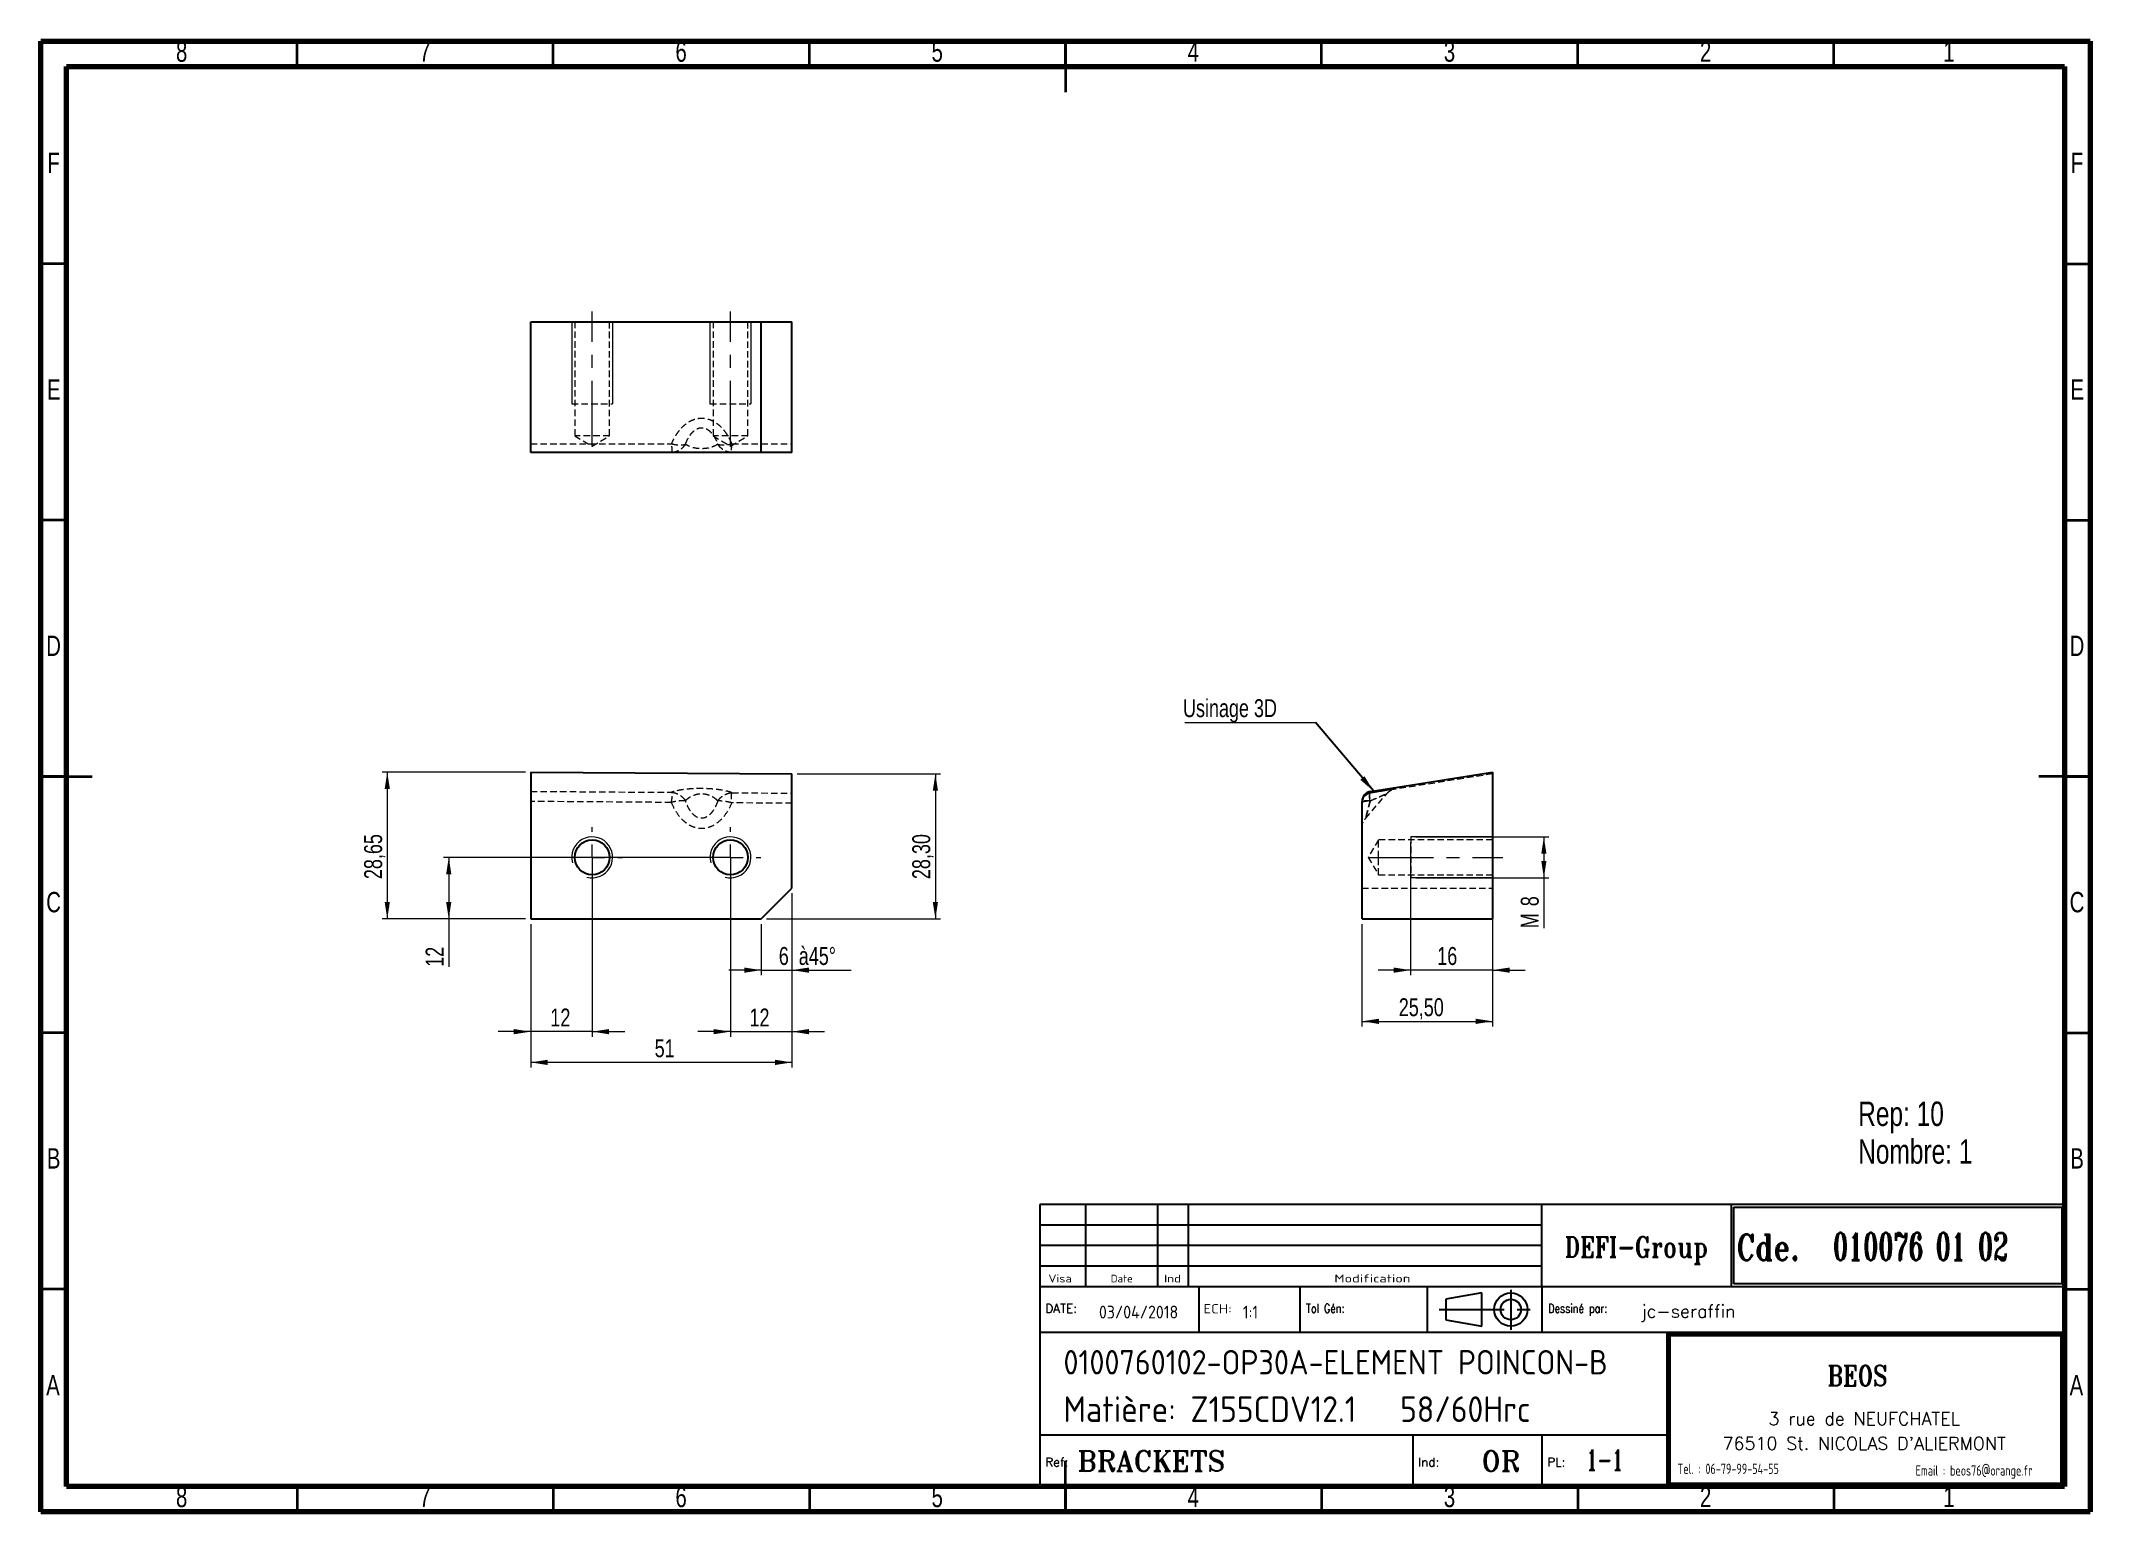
# Model space of a CAD drawing. Header units: millimetres. Extents: x 15 to 415, y 5 to 292.
import ezdxf

# ---------------------------------------------------------------- set-up
doc = ezdxf.new("R2010")
doc.units = ezdxf.units.MM
doc.linetypes.add('CENTERX2', pattern=[20.32, 12.7, -2.54, 2.54, -2.54])
doc.linetypes.add('HIDDEN', pattern=[1.905, 1.27, -0.635])
doc.layers.add('DIMENSIONS', color=176, linetype='Continuous')
doc.styles.add('SLDTEXTSTYLE0', font='TXT', dxfattribs={"width": 0.75})
doc.styles.add('SLDTEXTSTYLE1', font='ISOCP')
doc.styles.add('SLDTEXTSTYLE10', font='ISOCP', dxfattribs={"width": 1.147311})
doc.styles.add('SLDTEXTSTYLE11', font='ISOCP', dxfattribs={"width": 1.385904})
doc.styles.add('SLDTEXTSTYLE12', font='ISOCP', dxfattribs={"width": 1.246461})
doc.styles.add('SLDTEXTSTYLE13', font='ROMAND')
doc.styles.add('SLDTEXTSTYLE2', font='ROMANT', dxfattribs={"width": 0.8})
doc.styles.add('SLDTEXTSTYLE3', font='ISOCP', dxfattribs={"width": 0.8})
doc.styles.add('SLDTEXTSTYLE4', font='ROMANS', dxfattribs={"width": 0.8})
doc.styles.add('SLDTEXTSTYLE5', font='ROMANT')
doc.styles.add('SLDTEXTSTYLE6', font='ROMANS')
doc.styles.add('SLDTEXTSTYLE7', font='ROMANT', dxfattribs={"width": 0.65})
doc.styles.add('SLDTEXTSTYLE8', font='ISOCP', dxfattribs={"width": 1.446157})
doc.styles.add('SLDTEXTSTYLE9', font='ISOCP', dxfattribs={"width": 1.294402})
doc.dimstyles.new('SLDDIMSTYLE0', dxfattribs={"dimtxt": 3.5, "dimasz": 3.302, "dimexe": 0, "dimexo": 0.0625, "dimgap": 0.875, "dimtad": 1, "dimrnd": 1e-09, "dimzin": 12, "dimdsep": 46, "dimtxsty": 'SLDTEXTSTYLE0', "dimsah": 1, "dimcen": 0.09, "dimadec": 0, "dimazin": 3, "dimtfac": 1, "dimtofl": 0, "dimtmove": 0, "dimatfit": 3, "dimfxl": 1, "dimfrac": 2, "dimtolj": 1, "dimtzin": 12, "dimarcsym": 0})
doc.dimstyles.new('SLDDIMSTYLE1', dxfattribs={"dimtxt": 3.5, "dimasz": 3.302, "dimexe": 0, "dimexo": 0.0625, "dimgap": 0.875, "dimtad": 1, "dimrnd": 1e-09, "dimzin": 12, "dimdsep": 46, "dimtxsty": 'SLDTEXTSTYLE0', "dimsah": 1, "dimcen": 0.09, "dimadec": 0, "dimazin": 3, "dimtfac": 1, "dimtmove": 0, "dimatfit": 0, "dimfxl": 1, "dimfrac": 2, "dimtolj": 1, "dimtzin": 12, "dimarcsym": 0})
doc.dimstyles.new('SLDDIMSTYLE2', dxfattribs={"dimtxt": 0.18, "dimasz": 3.302, "dimexe": 0, "dimexo": 0.0625, "dimgap": 0, "dimtad": 0, "dimtih": 1, "dimtoh": 1, "dimdec": 0, "dimrnd": 1e-09, "dimzin": 0, "dimdsep": 46, "dimtxsty": 'Standard', "dimsah": 1, "dimcen": 0.09, "dimadec": 0, "dimazin": 0, "dimtfac": 3.302, "dimtdec": 0, "dimtofl": 0, "dimtmove": 0, "dimatfit": 3, "dimfxl": 1, "dimfrac": 2, "dimtolj": 1, "dimtzin": 0, "dimarcsym": 0})

# ---------------------------------------------------------------- blocks, each defined once
blk = doc.blocks.new('SW_NOTE_0')
at = {"color": 0, "linetype": 'Continuous', "lineweight": 0, "char_height": 4.763, "attachment_point": 1, "style": 'SLDTEXTSTYLE0'}
for s, insert in [('Rep: 10', (0, 6.14)), ('Nombre: 1', (0, -1.21))]:
    blk.add_mtext(s, dxfattribs=dict(at, insert=insert))
blk = doc.blocks.new('_D')
at = {"color": 7, "linetype": 'Continuous', "lineweight": 18}
for p, q in [((161.6, 125.72), (161.6, 91.72)), ((110.6, 119.72), (110.6, 91.72)), ((161.6, 92.72), (110.6, 92.72))]:
    blk.add_line(p, q, dxfattribs=at)
for points in [[(110.6, 92.72), (113.9, 92.21), (113.9, 93.23)], [(161.6, 92.72), (158.3, 93.23), (158.3, 92.21)]]:
    blk.add_solid(points, dxfattribs=at)
at = {"color": 7, "linetype": 'Continuous', "lineweight": 18, "insert": (134.8, 97.23), "char_height": 3.5, "attachment_point": 1, "style": 'SLDTEXTSTYLE0'}
blk.add_mtext('51', dxfattribs=at)
blk = doc.blocks.new('_D_1')
at = {"color": 7, "linetype": 'Continuous', "lineweight": 18}
for p, q in [((148.6, 132.72), (93.6, 132.72)), ((94.6, 132.72), (94.6, 120.72)), ((109.6, 120.72), (93.6, 120.72)), ((94.6, 120.72), (94.6, 111.37))]:
    blk.add_line(p, q, dxfattribs=at)
for points in [[(94.6, 132.72), (94.09, 129.42), (95.11, 129.42)], [(94.6, 120.72), (95.11, 124.02), (94.09, 124.02)]]:
    blk.add_solid(points, dxfattribs=at)
at = {"color": 7, "linetype": 'Continuous', "lineweight": 18, "insert": (90.09, 111.37), "char_height": 3.5, "attachment_point": 1, "rotation": 90, "style": 'SLDTEXTSTYLE0'}
blk.add_mtext('12', dxfattribs=at)
blk = doc.blocks.new('_D_2')
at = {"color": 7, "linetype": 'Continuous', "lineweight": 18}
for p, q in [((109.6, 149.37), (81.6, 149.37)), ((82.6, 149.37), (82.6, 120.72)), ((109.6, 120.72), (81.6, 120.72))]:
    blk.add_line(p, q, dxfattribs=at)
for points in [[(82.6, 149.37), (82.09, 146.07), (83.11, 146.07)], [(82.6, 120.72), (83.11, 124.02), (82.09, 124.02)]]:
    blk.add_solid(points, dxfattribs=at)
at = {"color": 7, "linetype": 'Continuous', "lineweight": 18, "insert": (78.09, 128.48), "char_height": 3.5, "attachment_point": 1, "rotation": 90, "style": 'SLDTEXTSTYLE0'}
blk.add_mtext('28,65', dxfattribs=at)
blk = doc.blocks.new('_D_3')
at = {"color": 7, "linetype": 'Continuous', "lineweight": 18}
for p, q in [((162.6, 149.02), (190.6, 149.02)), ((189.6, 149.02), (189.6, 120.72)), ((156.6, 120.72), (190.6, 120.72))]:
    blk.add_line(p, q, dxfattribs=at)
for points in [[(189.6, 149.02), (189.09, 145.72), (190.11, 145.72)], [(189.6, 120.72), (190.11, 124.02), (189.09, 124.02)]]:
    blk.add_solid(points, dxfattribs=at)
at = {"color": 7, "linetype": 'Continuous', "lineweight": 18, "insert": (185.09, 128.48), "char_height": 3.5, "attachment_point": 1, "rotation": 90, "style": 'SLDTEXTSTYLE0'}
blk.add_mtext('28,30', dxfattribs=at)
blk = doc.blocks.new('_D_4')
at = {"color": 7, "linetype": 'Continuous', "lineweight": 18}
for p, q in [((149.6, 131.72), (149.6, 97.72)), ((161.6, 125.72), (161.6, 97.72)), ((149.6, 98.72), (143.25, 98.72)), ((149.6, 98.72), (161.6, 98.72)), ((161.6, 98.72), (167.95, 98.72))]:
    blk.add_line(p, q, dxfattribs=at)
for points in [[(149.6, 98.72), (146.3, 99.23), (146.3, 98.21)], [(161.6, 98.72), (164.9, 98.21), (164.9, 99.23)]]:
    blk.add_solid(points, dxfattribs=at)
at = {"color": 7, "linetype": 'Continuous', "lineweight": 18, "insert": (153.31, 103.23), "char_height": 3.5, "attachment_point": 1, "style": 'SLDTEXTSTYLE0'}
blk.add_mtext('12', dxfattribs=at)
blk = doc.blocks.new('_D_5')
at = {"color": 7, "linetype": 'Continuous', "lineweight": 18}
for p, q in [((122.6, 131.72), (122.6, 97.72)), ((110.6, 119.72), (110.6, 97.72)), ((110.6, 98.72), (104.25, 98.72)), ((122.6, 98.72), (110.6, 98.72)), ((122.6, 98.72), (128.95, 98.72))]:
    blk.add_line(p, q, dxfattribs=at)
for points in [[(110.6, 98.72), (107.3, 99.23), (107.3, 98.21)], [(122.6, 98.72), (125.9, 98.21), (125.9, 99.23)]]:
    blk.add_solid(points, dxfattribs=at)
at = {"color": 7, "linetype": 'Continuous', "lineweight": 18, "insert": (114.44, 103.23), "char_height": 3.5, "attachment_point": 1, "style": 'SLDTEXTSTYLE0'}
blk.add_mtext('12', dxfattribs=at)
blk = doc.blocks.new('_D_6')
at = {"color": 7, "linetype": 'Continuous', "lineweight": 18}
for p, q in [((161.6, 125.72), (161.6, 109.72)), ((155.6, 119.72), (155.6, 109.72)), ((155.6, 110.72), (149.25, 110.72)), ((155.6, 110.72), (161.6, 110.72)), ((161.6, 110.72), (173.14, 110.72))]:
    blk.add_line(p, q, dxfattribs=at)
for points in [[(155.6, 110.72), (152.3, 111.23), (152.3, 110.21)], [(161.6, 110.72), (164.9, 110.21), (164.9, 111.23)]]:
    blk.add_solid(points, dxfattribs=at)
at = {"color": 7, "linetype": 'Continuous', "lineweight": 18, "char_height": 3.5, "attachment_point": 1, "style": 'SLDTEXTSTYLE0'}
for s, insert in [('6', (159.03, 115.23)), ('à45°', (162.93, 115.23))]:
    blk.add_mtext(s, dxfattribs=dict(at, insert=insert))
blk = doc.blocks.new('SW_CENTERMARKSYMBOL_0')
at = {"color": 0, "linetype": 'Continuous', "lineweight": 0}
for p, q in [((0, 5), (0, 5.9)), ((-5, 0), (-5.9, 0)), ((0, 0), (-2.5, 0)), ((0, 0), (0, 2.5)), ((0, 0), (0, -2.5)), ((0, 0), (2.5, 0)), ((5, 0), (5.9, 0)), ((0, -5), (0, -5.9))]:
    blk.add_line(p, q, dxfattribs=at)
blk = doc.blocks.new('SW_CENTERMARKSYMBOL_1')
at = {"color": 0, "linetype": 'Continuous', "lineweight": 0}
for p, q in [((0, 5), (0, 5.9)), ((-5, 0), (-5.9, 0)), ((0, 0), (-2.5, 0)), ((0, 0), (0, 2.5)), ((0, 0), (0, -2.5)), ((0, 0), (2.5, 0)), ((5, 0), (5.9, 0)), ((0, -5), (0, -5.9))]:
    blk.add_line(p, q, dxfattribs=at)
blk = doc.blocks.new('_D_7')
at = {"color": 7, "linetype": 'Continuous', "lineweight": 18}
for p, q in [((283.38, 136.72), (309.38, 136.72)), ((308.38, 136.72), (308.38, 128.72)), ((283.38, 128.72), (309.38, 128.72)), ((308.38, 128.72), (308.38, 118.9))]:
    blk.add_line(p, q, dxfattribs=at)
for points in [[(308.38, 136.72), (307.88, 133.42), (308.89, 133.42)], [(308.38, 128.72), (308.89, 132.02), (307.88, 132.02)]]:
    blk.add_solid(points, dxfattribs=at)
at = {"color": 7, "linetype": 'Continuous', "lineweight": 18, "char_height": 3.5, "attachment_point": 1, "rotation": 90, "style": 'SLDTEXTSTYLE0'}
for s, insert in [('8', (303.87, 123.19)), ('M', (303.87, 118.9))]:
    blk.add_mtext(s, dxfattribs=dict(at, insert=insert))
blk = doc.blocks.new('_D_8')
at = {"color": 7, "linetype": 'Continuous', "lineweight": 18}
for p, q in [((282.38, 135.72), (282.38, 109.72)), ((298.38, 135.72), (298.38, 109.72)), ((282.38, 110.72), (276.03, 110.72)), ((298.38, 110.72), (282.38, 110.72)), ((298.38, 110.72), (304.73, 110.72))]:
    blk.add_line(p, q, dxfattribs=at)
for points in [[(282.38, 110.72), (279.08, 111.23), (279.08, 110.21)], [(298.38, 110.72), (301.69, 110.21), (301.69, 111.23)]]:
    blk.add_solid(points, dxfattribs=at)
at = {"color": 7, "linetype": 'Continuous', "lineweight": 18, "insert": (287.57, 115.23), "char_height": 3.5, "attachment_point": 1, "style": 'SLDTEXTSTYLE0'}
blk.add_mtext('16', dxfattribs=at)
blk = doc.blocks.new('_D_9')
at = {"color": 7, "linetype": 'Continuous', "lineweight": 18}
for p, q in [((272.88, 119.72), (272.88, 99.73)), ((298.38, 119.72), (298.38, 99.73)), ((272.88, 100.73), (298.38, 100.73))]:
    blk.add_line(p, q, dxfattribs=at)
for points in [[(272.88, 100.73), (276.19, 100.22), (276.19, 101.24)], [(298.38, 100.73), (295.08, 101.24), (295.08, 100.22)]]:
    blk.add_solid(points, dxfattribs=at)
at = {"color": 7, "linetype": 'Continuous', "lineweight": 18, "insert": (280.06, 105.24), "char_height": 3.5, "attachment_point": 1, "style": 'SLDTEXTSTYLE0'}
blk.add_mtext('25,50', dxfattribs=at)
blk = doc.blocks.new('SW_NOTE_1')
at = {"color": 0, "linetype": 'Continuous', "lineweight": 0}
blk.add_line((-25.48, 0), (0, 0), dxfattribs=at)
at = {"color": 0, "linetype": 'Continuous', "lineweight": 0, "insert": (-25.87, 4.56), "char_height": 3.5, "attachment_point": 1, "style": 'SLDTEXTSTYLE0'}
blk.add_mtext('Usinage 3D', dxfattribs=at)

msp = doc.modelspace()

# ---------------------------------------------------------------- linework, layer by layer
at = {"color": 7, "linetype": 'Continuous', "lineweight": 70}
for p, q in [((15, 5), (15, 292)), ((15, 292), (415, 292)), ((415, 292), (415, 5)), ((20, 10), (20, 287)), ((20, 287), (410, 287)), ((410, 287), (410, 10)), ((410, 10), (20, 10)), ((415, 5), (15, 5))]:
    msp.add_line(p, q, dxfattribs=at)
at = {"color": 7, "linetype": 'Continuous', "lineweight": 35}
for p, q in [((65, 287), (65, 292)), ((115, 287), (115, 292)), ((165, 287), (165, 292)), ((215, 292), (215, 282)), ((215, 287), (215, 292)), ((265, 287), (265, 292)), ((315, 287), (315, 292)), ((365, 287), (365, 292)), ((20, 248.5), (15, 248.5)), ((410, 248.5), (415, 248.5)), ((20, 198.5), (15, 198.5)), ((410, 198.5), (415, 198.5)), ((15, 148.5), (25, 148.5)), ((20, 148.5), (15, 148.5)), ((415, 148.5), (405, 148.5)), ((410, 148.5), (415, 148.5)), ((20, 98.5), (15, 98.5)), ((410, 98.5), (415, 98.5)), ((20, 48.5), (15, 48.5)), ((410, 48.5), (415, 48.5)), ((215, 5), (215, 15)), ((65, 10), (65, 5)), ((115, 10), (115, 5)), ((165, 10), (165, 5)), ((215, 10), (215, 5)), ((265, 10), (265, 5)), ((315, 10), (315, 5)), ((365, 10), (365, 5))]:
    msp.add_line(p, q, dxfattribs=at)
at = {"color": 7, "linetype": 'Continuous', "lineweight": 25}
for p, q in [((110.599, 237.233), (155.599, 237.233)), ((110.599, 211.733), (110.599, 237.233)), ((155.599, 211.733), (155.599, 237.233)), ((155.599, 237.233), (161.599, 237.233)), ((161.599, 211.733), (161.599, 237.233)), ((155.599, 211.733), (110.599, 211.733)), ((161.599, 211.733), (155.599, 211.733)), ((110.599, 149.375), (161.599, 149.019)), ((110.599, 149.375), (110.599, 120.721)), ((161.599, 126.721), (161.599, 149.019)), ((274.571, 145.603), (298.384, 149.375)), ((298.384, 149.375), (298.384, 120.721)), ((272.884, 120.721), (272.884, 143.628)), ((155.599, 120.721), (161.599, 126.721)), ((110.599, 120.721), (155.599, 120.721)), ((272.884, 120.721), (298.384, 120.721))]:
    msp.add_line(p, q, dxfattribs=at)
at = {"color": 7, "linetype": 'Continuous', "lineweight": 18}
for p, q in [((118.599, 237.233), (118.599, 221.233)), ((126.599, 237.233), (126.599, 221.233)), ((145.599, 237.233), (145.599, 221.233)), ((153.599, 237.233), (153.599, 221.233)), ((298.384, 136.721), (282.384, 136.721)), ((298.384, 136.721), (282.384, 136.721)), ((298.384, 128.721), (282.384, 128.721)), ((298.384, 128.721), (282.384, 128.721))]:
    msp.add_line(p, q, dxfattribs=at)
at = {"color": 7, "linetype": 'HIDDEN', "lineweight": 18}
for p, q in [((119.199, 237.233), (119.199, 214.983)), ((125.999, 214.983), (125.999, 237.233)), ((146.199, 237.233), (146.199, 214.983)), ((152.999, 214.983), (152.999, 237.233)), ((118.599, 221.233), (126.599, 221.233)), ((145.599, 221.233), (153.599, 221.233)), ((110.599, 213.42), (138.07, 213.42)), ((125.999, 214.983), (119.199, 214.983)), ((119.199, 214.983), (122.599, 212.94)), ((122.599, 212.94), (125.999, 214.983)), ((152.999, 214.983), (146.199, 214.983)), ((146.199, 214.983), (149.599, 212.94)), ((149.599, 212.94), (152.999, 214.983)), ((149.89, 213.42), (161.599, 213.42)), ((298.384, 149.019), (274.571, 145.248)), ((110.599, 145.603), (138.07, 145.412)), ((149.89, 145.329), (161.599, 145.248)), ((273.604, 140.342), (277.699, 145.136)), ((274.571, 145.603), (274.571, 145.412)), ((274.571, 145.329), (274.571, 145.248)), ((138.056, 143.436), (110.599, 143.628)), ((161.599, 143.272), (149.876, 143.354)), ((276.134, 136.121), (274.091, 132.721)), ((276.134, 132.721), (276.134, 136.121)), ((298.384, 136.121), (276.134, 136.121)), ((282.384, 136.721), (282.384, 128.721)), ((282.384, 136.721), (282.384, 128.721)), ((274.091, 132.721), (276.134, 129.321)), ((276.134, 129.321), (276.134, 132.721)), ((276.134, 129.321), (298.384, 129.321)), ((272.884, 126.721), (298.384, 126.721))]:
    msp.add_line(p, q, dxfattribs=at)
at = {"color": 7, "linetype": 'CENTERX2', "lineweight": 18}
for p, q in [((122.599, 212.983), (122.599, 239.233)), ((149.599, 212.983), (149.599, 239.233)), ((274.134, 132.721), (300.384, 132.721))]:
    msp.add_line(p, q, dxfattribs=at)
at = {"color": 7, "linetype": 'Continuous', "lineweight": 25}
for centre in [(122.599, 132.721), (149.599, 132.721)]:
    msp.add_circle(centre, 3.4, dxfattribs=at)
at = {"color": 7, "linetype": 'Continuous', "lineweight": 18}
for centre in [(122.599, 132.721), (149.599, 132.721)]:
    msp.add_arc(centre, 4, 255, 195, dxfattribs=at)
at = {"color": 7, "linetype": 'Continuous', "lineweight": 25}
msp.add_ellipse((274.884, 143.628), major_axis=(0, -2), ratio=0.9999757, start_param=3.2986723, end_param=4.712389, dxfattribs=at)
at = {"color": 7, "linetype": 'HIDDEN', "lineweight": 18}
msp.add_ellipse((274.884, 143.272), major_axis=(0, -2), ratio=0.9999757, start_param=3.2986723, end_param=4.712389, dxfattribs=at)
for points, knots in [([(149.89, 213.42), (149.845, 213.527), (149.755, 213.738), (149.609, 214.048), (149.457, 214.35), (149.298, 214.644), (149.132, 214.929), (148.832, 215.408), (148.37, 216.044), (147.677, 216.791), (146.892, 217.435), (146, 217.948), (145.023, 218.283), (143.995, 218.401), (142.965, 218.287), (141.995, 217.958), (141.099, 217.451), (140.31, 216.81), (139.606, 216.057), (139.074, 215.329), (138.663, 214.651), (138.346, 214.052), (138.163, 213.633), (138.07, 213.421)], [0, 0, 0, 0, 0.02140164, 0.04250534, 0.06332874, 0.08389021, 0.10420881, 0.1243043, 0.18821396, 0.24899093, 0.31150539, 0.37433218, 0.4368112, 0.49949745, 0.56210948, 0.62474524, 0.68563903, 0.74994115, 0.81090318, 0.87496793, 0.91561009, 0.95723655, 1, 1, 1, 1]), ([(140.815, 213.33), (140.853, 213.429), (140.928, 213.623), (141.05, 213.905), (141.175, 214.172), (141.305, 214.424), (141.439, 214.661), (141.575, 214.883), (141.714, 215.091), (141.855, 215.283), (142.083, 215.565), (142.409, 215.904), (142.886, 216.257), (143.409, 216.493), (143.978, 216.578), (144.546, 216.493), (145.068, 216.258), (145.542, 215.905), (145.937, 215.493), (146.283, 215.031), (146.586, 214.533), (146.875, 213.961), (147.037, 213.547), (147.122, 213.33)], [0, 0, 0, 0, 0.0343443, 0.067347, 0.09902, 0.1293763, 0.1584309, 0.1862011, 0.2127064, 0.2379693, 0.2620158, 0.3274148, 0.3850228, 0.4447186, 0.4999808, 0.5552034, 0.6148543, 0.6725142, 0.7379961, 0.7937988, 0.8559242, 0.9246015, 1, 1, 1, 1]), ([(138.056, 211.733), (138.065, 211.734), (138.082, 211.735), (138.106, 211.747), (138.127, 211.766), (138.147, 211.791), (138.163, 211.821), (138.189, 211.883), (138.215, 212), (138.227, 212.205), (138.218, 212.456), (138.192, 212.712), (138.156, 212.957), (138.118, 213.181), (138.086, 213.339), (138.07, 213.421)], [0, 0, 0, 0, 0.04517318, 0.08913351, 0.13188861, 0.17344672, 0.21381684, 0.25300879, 0.37805726, 0.50005713, 0.62204439, 0.74710011, 0.82662057, 0.91089767, 1, 1, 1, 1]), ([(140.814, 213.33), (140.788, 213.288), (140.737, 213.208), (140.659, 213.098), (140.566, 212.978), (140.453, 212.846), (140.266, 212.649), (140.011, 212.423), (139.669, 212.186), (139.297, 211.992), (138.939, 211.861), (138.614, 211.782), (138.331, 211.741), (138.147, 211.736), (138.056, 211.733)], [0, 0, 0, 0, 0.04496093, 0.08460167, 0.12061091, 0.18081745, 0.24032942, 0.3630994, 0.48565601, 0.61262382, 0.73915174, 0.83004789, 0.91636273, 1, 1, 1, 1]), ([(138.07, 213.421), (138.124, 213.407), (138.231, 213.378), (138.395, 213.342), (138.561, 213.309), (138.731, 213.279), (138.978, 213.243), (139.294, 213.209), (139.661, 213.19), (140.002, 213.192), (140.31, 213.214), (140.54, 213.252), (140.683, 213.291), (140.76, 213.314), (140.796, 213.325), (140.814, 213.33)], [0, 0, 0, 0, 0.04959699, 0.09980941, 0.15106517, 0.20379245, 0.258302, 0.38298233, 0.5082529, 0.6311109, 0.75432313, 0.87721894, 0.93835899, 0.96826364, 1, 1, 1, 1]), ([(147.122, 213.33), (147.084, 213.303), (147.008, 213.25), (146.885, 213.174), (146.758, 213.101), (146.627, 213.032), (146.493, 212.968), (146.355, 212.907), (146.215, 212.85), (146.073, 212.797), (145.844, 212.72), (145.516, 212.628), (145.038, 212.532), (144.514, 212.468), (143.945, 212.444), (143.376, 212.468), (142.856, 212.532), (142.383, 212.628), (141.99, 212.741), (141.645, 212.867), (141.344, 213.003), (141.058, 213.158), (140.898, 213.271), (140.815, 213.33)], [0, 0, 0, 0, 0.0343218, 0.0673112, 0.09898, 0.1293414, 0.1584105, 0.1862047, 0.2127435, 0.2380496, 0.2621492, 0.3274823, 0.3850423, 0.4447363, 0.4999978, 0.5552696, 0.6149795, 0.6725961, 0.7380022, 0.7940544, 0.8562606, 0.9248518, 1, 1, 1, 1]), ([(147.122, 213.33), (147.151, 213.322), (147.201, 213.307), (147.272, 213.286), (147.325, 213.273), (147.397, 213.257), (147.5, 213.236), (147.691, 213.211), (147.951, 213.192), (148.295, 213.19), (148.664, 213.209), (149.019, 213.247), (149.34, 213.297), (149.619, 213.351), (149.801, 213.397), (149.89, 213.42)], [0, 0, 0, 0, 0.04739, 0.0826047, 0.1080378, 0.12469, 0.185853, 0.2473205, 0.3702591, 0.4928266, 0.6178491, 0.7422259, 0.8321079, 0.9174228, 1, 1, 1, 1]), ([(149.876, 211.733), (149.823, 211.734), (149.714, 211.736), (149.549, 211.75), (149.38, 211.774), (149.207, 211.809), (148.956, 211.875), (148.635, 211.994), (148.263, 212.188), (147.921, 212.426), (147.666, 212.654), (147.48, 212.851), (147.364, 212.988), (147.242, 213.146), (147.17, 213.257), (147.122, 213.33)], [0, 0, 0, 0, 0.04989595, 0.10061705, 0.15257976, 0.20621607, 0.26184159, 0.38875788, 0.51588474, 0.63860009, 0.7618526, 0.82126562, 0.88163448, 0.9218722, 1, 1, 1, 1]), ([(149.89, 213.42), (149.882, 213.379), (149.865, 213.297), (149.842, 213.178), (149.821, 213.064), (149.802, 212.955), (149.786, 212.851), (149.761, 212.681), (149.736, 212.456), (149.723, 212.205), (149.732, 212), (149.757, 211.867), (149.792, 211.787), (149.83, 211.742), (149.861, 211.736), (149.876, 211.733)], [0, 0, 0, 0, 0.0451231, 0.0890508, 0.1317907, 0.1733514, 0.213742, 0.2529723, 0.3780198, 0.5000567, 0.6220815, 0.7471359, 0.8267157, 0.9109804, 1, 1, 1, 1]), ([(138.056, 143.436), (138.065, 143.478), (138.082, 143.56), (138.106, 143.683), (138.127, 143.802), (138.147, 143.916), (138.163, 144.026), (138.189, 144.208), (138.215, 144.454), (138.227, 144.741), (138.218, 144.988), (138.192, 145.164), (138.156, 145.283), (138.118, 145.365), (138.086, 145.396), (138.07, 145.412)], [0, 0, 0, 0, 0.04517318, 0.08913351, 0.13188861, 0.17344672, 0.21381684, 0.25300879, 0.37805726, 0.50005713, 0.62204439, 0.74710011, 0.82662057, 0.91089767, 1, 1, 1, 1]), ([(149.89, 145.329), (149.845, 145.346), (149.755, 145.381), (149.609, 145.431), (149.457, 145.48), (149.298, 145.527), (149.132, 145.574), (148.832, 145.651), (148.37, 145.755), (147.677, 145.879), (146.892, 145.986), (146, 146.073), (145.023, 146.133), (143.995, 146.159), (142.965, 146.148), (141.995, 146.103), (141.099, 146.029), (140.31, 145.933), (139.606, 145.818), (139.074, 145.707), (138.663, 145.602), (138.346, 145.51), (138.163, 145.445), (138.07, 145.412)], [0, 0, 0, 0, 0.02140164, 0.04250534, 0.06332874, 0.08389021, 0.10420881, 0.1243043, 0.18821396, 0.24899093, 0.31150539, 0.37433218, 0.4368112, 0.49949745, 0.56210948, 0.62474524, 0.68563903, 0.74994115, 0.81090318, 0.87496793, 0.91561009, 0.95723655, 1, 1, 1, 1]), ([(138.07, 145.412), (138.124, 145.408), (138.231, 145.401), (138.395, 145.38), (138.561, 145.35), (138.731, 145.31), (138.978, 145.237), (139.294, 145.113), (139.661, 144.915), (140.002, 144.676), (140.31, 144.401), (140.54, 144.147), (140.683, 143.96), (140.76, 143.848), (140.796, 143.791), (140.814, 143.761)], [0, 0, 0, 0, 0.04959699, 0.09980941, 0.15106517, 0.20379245, 0.258302, 0.38298233, 0.5082529, 0.6311109, 0.75432313, 0.87721894, 0.93835899, 0.96826364, 1, 1, 1, 1]), ([(140.815, 143.761), (140.853, 143.804), (140.928, 143.888), (141.05, 144.009), (141.175, 144.124), (141.305, 144.233), (141.439, 144.335), (141.575, 144.43), (141.714, 144.52), (141.855, 144.602), (142.083, 144.724), (142.409, 144.868), (142.886, 145.019), (143.409, 145.117), (143.978, 145.151), (144.546, 145.109), (145.068, 145.004), (145.542, 144.847), (145.937, 144.665), (146.283, 144.462), (146.586, 144.243), (146.875, 143.993), (147.037, 143.812), (147.122, 143.717)], [0, 0, 0, 0, 0.0343443, 0.067347, 0.09902, 0.1293763, 0.1584309, 0.1862011, 0.2127064, 0.2379693, 0.2620158, 0.3274148, 0.3850228, 0.4447186, 0.4999808, 0.5552034, 0.6148543, 0.6725142, 0.7379961, 0.7937988, 0.8559242, 0.9246015, 1, 1, 1, 1]), ([(147.122, 143.717), (147.151, 143.761), (147.201, 143.837), (147.272, 143.933), (147.325, 144), (147.397, 144.088), (147.5, 144.204), (147.691, 144.399), (147.951, 144.623), (148.295, 144.857), (148.664, 145.049), (149.019, 145.182), (149.34, 145.265), (149.619, 145.313), (149.801, 145.324), (149.89, 145.329)], [0, 0, 0, 0, 0.04739, 0.0826047, 0.1080378, 0.12469, 0.185853, 0.2473205, 0.3702591, 0.4928266, 0.6178491, 0.7422259, 0.8321079, 0.9174228, 1, 1, 1, 1]), ([(149.89, 145.329), (149.882, 145.322), (149.865, 145.308), (149.842, 145.277), (149.821, 145.24), (149.802, 145.198), (149.786, 145.151), (149.761, 145.061), (149.736, 144.907), (149.723, 144.66), (149.732, 144.374), (149.757, 144.093), (149.792, 143.832), (149.83, 143.599), (149.861, 143.437), (149.876, 143.354)], [0, 0, 0, 0, 0.0451231, 0.0890508, 0.1317907, 0.1733514, 0.213742, 0.2529723, 0.3780198, 0.5000567, 0.6220815, 0.7471359, 0.8267157, 0.9109804, 1, 1, 1, 1]), ([(274.571, 145.329), (274.53, 145.322), (274.448, 145.308), (274.329, 145.277), (274.214, 145.24), (274.105, 145.198), (274.002, 145.151), (273.831, 145.061), (273.606, 144.907), (273.355, 144.66), (273.151, 144.374), (273.017, 144.093), (272.937, 143.832), (272.892, 143.599), (272.887, 143.437), (272.884, 143.354)], [0, 0, 0, 0, 0.0451231, 0.0890508, 0.1317907, 0.1733514, 0.213742, 0.2529723, 0.3780198, 0.5000567, 0.6220815, 0.7471359, 0.8267157, 0.9109804, 1, 1, 1, 1]), ([(273.257, 144.585), (273.224, 144.541), (273.119, 144.402), (273.003, 144.137), (272.902, 143.794), (272.89, 143.559), (272.884, 143.436)], [0, 0, 0, 0, 0.13256462, 0.4197158, 0.69752913, 1, 1, 1, 1]), ([(273.591, 144.958), (273.51, 144.887), (273.384, 144.776), (273.291, 144.636), (273.257, 144.585)], [0, 0, 0, 0, 0.635826, 1, 1, 1, 1]), ([(274.572, 145.412), (274.451, 145.386), (274.219, 145.337), (273.898, 145.182), (273.688, 145.055), (273.597, 144.965), (273.591, 144.958)], [0, 0, 0, 0, 0.3399265, 0.6520855, 0.9747779, 1, 1, 1, 1]), ([(274.572, 145.412), (274.557, 145.408), (274.529, 145.401), (274.492, 145.38), (274.459, 145.35), (274.43, 145.31), (274.394, 145.237), (274.359, 145.113), (274.34, 144.915), (274.343, 144.676), (274.365, 144.401), (274.403, 144.147), (274.442, 143.96), (274.465, 143.848), (274.475, 143.791), (274.481, 143.761)], [0, 0, 0, 0, 0.04959699, 0.09980941, 0.15106517, 0.20379245, 0.258302, 0.38298233, 0.5082529, 0.6311109, 0.75432313, 0.87721894, 0.93835899, 0.96826364, 1, 1, 1, 1]), ([(274.481, 143.717), (274.472, 143.761), (274.457, 143.837), (274.434, 143.947), (274.411, 144.067), (274.386, 144.204), (274.361, 144.399), (274.343, 144.623), (274.341, 144.831), (274.353, 144.985), (274.374, 145.098), (274.408, 145.208), (274.448, 145.254), (274.472, 145.282)], [0, 0, 0, 0, 0.0546886, 0.0953269, 0.1438911, 0.2144739, 0.2854083, 0.4272809, 0.5687254, 0.6651272, 0.7609257, 0.8566495, 1, 1, 1, 1]), ([(277.701, 145.138), (277.798, 145.243), (277.978, 145.437), (278.266, 145.658), (278.513, 145.813), (278.693, 145.909), (278.78, 145.957), (278.751, 145.963), (278.661, 145.955), (278.507, 145.935), (278.278, 145.901), (277.968, 145.853), (277.575, 145.79), (277.04, 145.704), (276.332, 145.589), (275.451, 145.445), (274.8, 145.338), (274.471, 145.284)], [0, 0, 0, 0, 0.0507576, 0.0943326, 0.1324443, 0.1679991, 0.2045821, 0.2453096, 0.2926516, 0.346939, 0.4080641, 0.4757798, 0.5497218, 0.6296331, 0.7453985, 0.8715613, 1, 1, 1, 1]), ([(274.472, 145.282), (274.473, 145.284), (274.497, 145.319), (274.535, 145.324), (274.571, 145.329)], [0, 0, 0, 0, 0.0653532, 1, 1, 1, 1]), ([(274.481, 143.761), (274.58, 143.804), (274.774, 143.888), (275.056, 144.009), (275.323, 144.124), (275.575, 144.233), (275.812, 144.335), (276.034, 144.43), (276.241, 144.52), (276.434, 144.602), (276.716, 144.724), (277.054, 144.868), (277.408, 145.019), (277.643, 145.117), (277.729, 145.151), (277.644, 145.109), (277.408, 145.004), (277.055, 144.847), (276.643, 144.665), (276.181, 144.462), (275.684, 144.243), (275.112, 143.993), (274.698, 143.812), (274.481, 143.717)], [0, 0, 0, 0, 0.0343443, 0.067347, 0.09902, 0.1293763, 0.1584309, 0.1862011, 0.2127064, 0.2379693, 0.2620158, 0.3274148, 0.3850228, 0.4447186, 0.4999808, 0.5552034, 0.6148543, 0.6725142, 0.7379961, 0.7937988, 0.8559242, 0.9246015, 1, 1, 1, 1]), ([(274.571, 145.329), (274.677, 145.346), (274.889, 145.381), (275.199, 145.431), (275.501, 145.48), (275.795, 145.527), (276.08, 145.574), (276.559, 145.651), (277.195, 145.755), (277.942, 145.879), (278.585, 145.986), (279.098, 146.073), (279.433, 146.133), (279.552, 146.159), (279.437, 146.148), (279.109, 146.103), (278.602, 146.029), (277.961, 145.933), (277.207, 145.818), (276.48, 145.707), (275.801, 145.602), (275.202, 145.51), (274.784, 145.445), (274.572, 145.412)], [0, 0, 0, 0, 0.02140164, 0.04250534, 0.06332874, 0.08389021, 0.10420881, 0.1243043, 0.18821396, 0.24899093, 0.31150539, 0.37433218, 0.4368112, 0.49949745, 0.56210948, 0.62474524, 0.68563903, 0.74994115, 0.81090318, 0.87496793, 0.91561009, 0.95723655, 1, 1, 1, 1]), ([(140.814, 143.761), (140.788, 143.762), (140.737, 143.765), (140.659, 143.771), (140.566, 143.777), (140.453, 143.781), (140.266, 143.777), (140.011, 143.762), (139.669, 143.73), (139.297, 143.684), (138.939, 143.627), (138.614, 143.566), (138.331, 143.506), (138.147, 143.459), (138.056, 143.436)], [0, 0, 0, 0, 0.04496093, 0.08460167, 0.12061091, 0.18081745, 0.24032942, 0.3630994, 0.48565601, 0.61262382, 0.73915174, 0.83004789, 0.91636273, 1, 1, 1, 1]), ([(138.056, 143.436), (138.293, 142.85), (138.575, 142.276), (139.255, 141.173), (139.652, 140.644), (140.362, 139.922), (140.618, 139.694), (141.173, 139.276), (141.473, 139.085), (142.117, 138.761), (142.461, 138.628), (143.18, 138.444), (143.556, 138.394), (144.309, 138.389), (144.685, 138.434), (145.406, 138.608), (145.752, 138.736), (146.723, 139.208), (147.281, 139.635), (148.242, 140.584), (148.647, 141.108), (149.341, 142.201), (149.632, 142.771), (149.876, 143.354)], [0, 0, 0, 0, 0.125, 0.125, 0.25, 0.25, 0.3125, 0.3125, 0.375, 0.375, 0.4375, 0.4375, 0.5, 0.5, 0.5625, 0.5625, 0.625, 0.625, 0.75, 0.75, 0.875, 0.875, 1, 1, 1, 1]), ([(147.122, 143.717), (147.084, 143.613), (147.008, 143.409), (146.885, 143.112), (146.758, 142.832), (146.627, 142.566), (146.493, 142.317), (146.355, 142.083), (146.215, 141.865), (146.073, 141.662), (145.844, 141.366), (145.516, 141.011), (145.038, 140.642), (144.514, 140.397), (143.945, 140.311), (143.376, 140.404), (142.856, 140.657), (142.383, 141.033), (141.99, 141.471), (141.645, 141.962), (141.344, 142.49), (141.058, 143.095), (140.898, 143.533), (140.815, 143.761)], [0, 0, 0, 0, 0.0343218, 0.0673112, 0.09898, 0.1293414, 0.1584105, 0.1862047, 0.2127435, 0.2380496, 0.2621492, 0.3274823, 0.3850423, 0.4447363, 0.4999978, 0.5552696, 0.6149795, 0.6725961, 0.7380022, 0.7940544, 0.8562606, 0.9248518, 1, 1, 1, 1]), ([(149.876, 143.354), (149.823, 143.369), (149.714, 143.399), (149.549, 143.439), (149.38, 143.478), (149.207, 143.515), (148.956, 143.564), (148.635, 143.62), (148.263, 143.671), (147.921, 143.707), (147.666, 143.726), (147.48, 143.732), (147.364, 143.729), (147.242, 143.724), (147.17, 143.72), (147.122, 143.717)], [0, 0, 0, 0, 0.04989595, 0.10061705, 0.15257976, 0.20621607, 0.26184159, 0.38875788, 0.51588474, 0.63860009, 0.7618526, 0.82126562, 0.88163448, 0.9218722, 1, 1, 1, 1]), ([(272.913, 143.535), (272.913, 143.535), (272.883, 143.508), (272.884, 143.472), (272.884, 143.436)], [0, 0, 0, 0, 0.00460618, 1, 1, 1, 1]), ([(272.913, 143.535), (272.908, 143.344), (272.898, 142.94), (272.89, 142.331), (272.884, 141.707), (272.884, 141.307), (272.884, 141.105)], [0, 0, 0, 0, 0.2258427, 0.4797672, 0.7375523, 1, 1, 1, 1]), ([(272.884, 140.303), (272.884, 140.14), (272.884, 139.825), (272.892, 139.513), (272.914, 139.347), (272.956, 139.328), (273.029, 139.444), (273.15, 139.675), (273.331, 139.993), (273.511, 140.224), (273.603, 140.34)], [0, 0, 0, 0, 0.167452, 0.3214823, 0.4612794, 0.5867207, 0.6989928, 0.8015587, 0.8999137, 1, 1, 1, 1]), ([(274.481, 143.761), (274.402, 143.764), (274.251, 143.771), (274.043, 143.781), (273.815, 143.778), (273.573, 143.762), (273.363, 143.734), (273.207, 143.7), (273.094, 143.663), (272.984, 143.612), (272.94, 143.564), (272.913, 143.535)], [0, 0, 0, 0, 0.09687042, 0.18417438, 0.2752141, 0.41583226, 0.55620604, 0.65335608, 0.74998663, 0.84667338, 1, 1, 1, 1]), ([(272.914, 143.454), (272.921, 143.466), (272.94, 143.501), (273.014, 143.558), (273.144, 143.62), (273.339, 143.671), (273.577, 143.707), (273.782, 143.724), (273.929, 143.729), (274.002, 143.731), (274.078, 143.73), (274.165, 143.728), (274.257, 143.726), (274.365, 143.721), (274.439, 143.718), (274.481, 143.717)], [0, 0, 0, 0, 0.0549143, 0.1592049, 0.303762, 0.448559, 0.5883312, 0.7287153, 0.7624072, 0.796394, 0.8306139, 0.8651623, 0.9109928, 0.9490557, 1, 1, 1, 1]), ([(274.481, 143.717), (274.454, 143.613), (274.401, 143.409), (274.324, 143.112), (274.251, 142.832), (274.183, 142.566), (274.118, 142.317), (274.057, 142.083), (274.001, 141.865), (273.948, 141.662), (273.871, 141.366), (273.779, 141.011), (273.682, 140.642), (273.618, 140.397), (273.595, 140.311), (273.618, 140.404), (273.682, 140.657), (273.779, 141.033), (273.891, 141.471), (274.018, 141.962), (274.153, 142.49), (274.309, 143.095), (274.422, 143.533), (274.481, 143.761)], [0, 0, 0, 0, 0.0343218, 0.0673112, 0.09898, 0.1293414, 0.1584105, 0.1862047, 0.2127435, 0.2380496, 0.2621492, 0.3274823, 0.3850423, 0.4447363, 0.4999978, 0.5552696, 0.6149795, 0.6725961, 0.7380022, 0.7940544, 0.8562606, 0.9248518, 1, 1, 1, 1])]:
    msp.add_open_spline(points, degree=3, knots=knots, dxfattribs=at)
at = {"layer": 'DIMENSIONS', "color": 3}
for p, q in [((308, 65), (210, 65)), ((219, 49), (219, 65)), ((233, 49), (233, 65)), ((239, 49), (239, 65)), ((210, 61), (308, 61)), ((308, 57), (210, 57)), ((210, 53), (308, 53))]:
    msp.add_line(p, q, dxfattribs=at)
at = {"layer": 'DIMENSIONS', "color": 6}
for p, q in [((210, 65), (210, 10)), ((410, 10), (410, 65)), ((410, 40), (332.384, 40)), ((332.384, 40), (332.384, 10)), ((409.8, 39.8), (332.584, 39.8)), ((332.584, 39.8), (332.584, 10.2)), ((409.6, 39.6), (332.784, 39.6)), ((332.784, 39.6), (332.784, 10.4)), ((409.4, 39.4), (332.984, 39.4)), ((332.984, 39.4), (332.984, 10.6)), ((409.4, 10.6), (409.4, 39.4)), ((409.6, 10.4), (409.6, 39.6)), ((409.8, 10.2), (409.8, 39.8)), ((210, 10), (410, 10)), ((332.584, 10.2), (409.8, 10.2)), ((332.784, 10.4), (409.6, 10.4)), ((332.984, 10.6), (409.4, 10.6))]:
    msp.add_line(p, q, dxfattribs=at)
at = {"layer": 'DIMENSIONS', "color": 1}
for p, q in [((410, 65), (308, 65)), ((308, 49), (308, 65)), ((345, 49), (345, 65)), ((345.5, 49.5), (345.5, 64.5)), ((345.5, 64.5), (409.5, 64.5)), ((409.5, 64.5), (409.5, 49.5)), ((210, 49), (410, 49)), ((241, 49), (241, 40)), ((260.731, 49), (260.731, 40)), ((285.62, 49), (285.62, 40)), ((308, 49), (308, 40)), ((409.5, 49.5), (345.5, 49.5)), ((332.384, 40), (210, 40)), ((332.384, 20), (210, 20)), ((282.792, 20), (282.792, 10)), ((308, 20), (308, 10))]:
    msp.add_line(p, q, dxfattribs=at)
at = {"layer": 'DIMENSIONS'}
for p, q in [((345.5, 49.5), (345.5, 64.5)), ((345.5, 64.5), (409.5, 64.5)), ((409.5, 64.5), (409.5, 49.5)), ((409.5, 49.5), (345.5, 49.5))]:
    msp.add_line(p, q, dxfattribs=at)
at = {"layer": 'DIMENSIONS', "color": 3, "linetype": 'CENTERX2'}
for p, q in [((301.934, 48.348), (301.934, 40.513)), ((287.946, 44.5), (306.201, 44.5))]:
    msp.add_line(p, q, dxfattribs=at)
at = {"layer": 'DIMENSIONS', "color": 7}
for p, q in [((296.244, 47.75), (289.244, 46.5)), ((289.244, 46.5), (289.244, 42.5)), ((296.244, 41.25), (296.244, 47.75)), ((289.244, 42.5), (296.244, 41.25))]:
    msp.add_line(p, q, dxfattribs=at)
for radius in [3.25, 2]:
    msp.add_circle((301.934, 44.5), radius, dxfattribs=at)

# ---------------------------------------------------------------- block references
at = {"color": 7, "linetype": 'Continuous', "lineweight": 0}
for name, p in [('SW_NOTE_1', (263.807, 159.027)), ('SW_CENTERMARKSYMBOL_1', (122.599, 132.721)), ('SW_CENTERMARKSYMBOL_0', (149.599, 132.721)), ('SW_NOTE_0', (369.743, 78.936))]:
    msp.add_blockref(name, p, dxfattribs=at)

# ---------------------------------------------------------------- texts
at = {"color": 7, "linetype": 'Continuous', "lineweight": 0, "char_height": 3.969, "attachment_point": 2, "style": 'SLDTEXTSTYLE0'}
for s, insert in [('8', (42.46, 291.919)), ('7', (89.96, 291.919)), ('6', (139.96, 291.919)), ('5', (189.96, 291.919)), ('4', (239.96, 291.919)), ('3', (289.96, 291.919)), ('2', (339.96, 291.919)), ('1', (387.46, 291.919)), ('F', (17.458, 270.227)), ('F', (412.458, 270.227)), ('E', (17.508, 225.977)), ('E', (412.508, 225.977)), ('D', (17.453, 175.977)), ('D', (412.453, 175.977)), ('C', (17.459, 125.977)), ('C', (412.459, 125.977)), ('B', (17.471, 75.977)), ('B', (412.471, 75.977)), ('A', (17.34, 31.727)), ('A', (412.34, 31.727)), ('8', (42.46, 9.919)), ('7', (89.96, 9.919)), ('6', (139.96, 9.919)), ('5', (189.96, 9.919)), ('4', (239.96, 9.919)), ('3', (289.96, 9.919)), ('2', (339.96, 9.919)), ('1', (387.46, 9.919))]:
    msp.add_mtext(s, dxfattribs=dict(at, insert=insert))
at = {"layer": 'DIMENSIONS'}
for s, insert, char_height, attachment_point, style in [('DEFI-Group', (326.42, 58.701), 4, 2, 'SLDTEXTSTYLE2'), ('Cde.', (346, 59.126), 5, 1, 'SLDTEXTSTYLE2'), ('010076 01 02', (364.828, 59.44), 5.29167, 1, 'SLDTEXTSTYLE7'), ('Visa', (211.655, 51.348), 1.5671, 1, 'SLDTEXTSTYLE12'), ('Date', (223.824, 51.283), 1.4924, 1, 'SLDTEXTSTYLE10'), ('Ind', (234.254, 51.283), 1.4924, 1, 'SLDTEXTSTYLE11'), ('Modification', (267.489, 51.348), 1.56705, 1, 'SLDTEXTSTYLE8'), ('DATE:', (211.034, 45.598), 1.7277, 1, 'SLDTEXTSTYLE6'), ('03/04/2018', (221.533, 45.253), 2.5, 1, 'SLDTEXTSTYLE1'), ('ECH:', (241.911, 45.56), 1.8141, 1, 'SLDTEXTSTYLE9'), ('1:1', (249.62, 45.24), 2.5, 1, 'SLDTEXTSTYLE1'), ('Tol Gén:', (261.952, 45.598), 1.7277, 1, 'SLDTEXTSTYLE4'), ('Dessiné par:', (309.221, 45.598), 1.72768, 1, 'SLDTEXTSTYLE4'), ('jc-seraffin', (327.355, 45.42), 2.5, 1, 'SLDTEXTSTYLE5'), ('0100760102-OP30A-ELEMENT POINCON-B', (214.603, 36.596), 4.7625, 1, 'SLDTEXTSTYLE1'), ('BEOS', (369.571, 33.595), 4, 2, 'SLDTEXTSTYLE2'), ('Matière: Z155CDV12.1   58/60Hrc', (214.603, 27.564), 5, 1, 'SLDTEXTSTYLE1'), ('3 rue de NEUFCHATEL', (370.909, 24.448), 2.5, 2, 'SLDTEXTSTYLE13'), ('BRACKETS', (217.337, 16.951), 4, 1, 'SLDTEXTSTYLE5'), ('OR', (296.194, 16.951), 4, 1, 'SLDTEXTSTYLE5'), ('1-1', (316.651, 17.173), 4, 1, 'SLDTEXTSTYLE7'), ("76510 St. NICOLAS D'ALIERMONT", (370.903, 19.623), 2.5, 2, 'SLDTEXTSTYLE13'), ('Ref:', (211.034, 15.598), 1.7277, 1, 'SLDTEXTSTYLE6'), ('Ind:', (283.826, 15.598), 1.7277, 1, 'SLDTEXTSTYLE6'), ('PL:', (309.034, 15.598), 1.7277, 1, 'SLDTEXTSTYLE6'), ('Tel. : 06-79-99-54-55', (344.36, 14.429), 2, 2, 'SLDTEXTSTYLE3'), ('Email : beos76@orange.fr', (392.372, 14.097), 2, 2, 'SLDTEXTSTYLE3')]:
    msp.add_mtext(s, dxfattribs=dict(at, insert=insert, char_height=char_height, attachment_point=attachment_point, style=style))

# ---------------------------------------------------------------- dimensions: what is measured, and where the dimension line sits
at = {"color": 7, "linetype": 'Continuous', "lineweight": 18}
for base, p1, p2, picture, middle in [((82.599, 120.721), (110.599, 149.375), (110.599, 120.721), '_D_2', (82.599, 134.295)), ((189.599, 120.721), (161.599, 149.019), (155.599, 120.721), '_D_3', (189.599, 134.295)), ((94.599, 120.721), (149.599, 132.721), (110.599, 120.721), '_D_1', (94.599, 113.96))]:
    dim = msp.add_linear_dim(base=base, p1=p1, p2=p2, angle=90, dimstyle='SLDDIMSTYLE0', dxfattribs=at)
    dim.commit()
    dim.dimension.update_dxf_attribs({"geometry": picture, "text_midpoint": middle, "dimtype": 160})
for base, p1, p2, dimstyle, picture, middle in [((282.384, 110.721), (298.384, 136.721), (282.384, 136.721), 'SLDDIMSTYLE1', '_D_8', (290.158, 110.721)), ((110.599, 98.721), (122.599, 132.721), (110.599, 120.721), 'SLDDIMSTYLE1', '_D_5', (117.027, 98.721)), ((161.599, 98.721), (149.599, 132.721), (161.599, 126.721), 'SLDDIMSTYLE1', '_D_4', (155.901, 98.721)), ((110.599, 92.721), (161.599, 126.721), (110.599, 120.721), 'SLDDIMSTYLE0', '_D', (137.389, 92.721)), ((298.384, 100.727), (272.884, 120.721), (298.384, 120.721), 'SLDDIMSTYLE1', '_D_9', (285.88, 100.727))]:
    dim = msp.add_linear_dim(base=base, p1=p1, p2=p2, dimstyle=dimstyle, dxfattribs=at)
    dim.commit()
    dim.dimension.update_dxf_attribs({"geometry": picture, "text_midpoint": middle, "dimtype": 160})
dim = msp.add_linear_dim(base=(308.384, 128.721), p1=(282.384, 136.721), p2=(282.384, 128.721), angle=90, text='M8<>', dimstyle='SLDDIMSTYLE0', dxfattribs=at)
dim.commit()
dim.dimension.update_dxf_attribs({"geometry": '_D_7', "text_midpoint": (308.384, 122.341), "dimtype": 160})
dim = msp.add_linear_dim(base=(161.599, 110.721), p1=(155.599, 120.721), p2=(161.599, 126.721), text='<> à45°', dimstyle='SLDDIMSTYLE1', dxfattribs=at)
dim.commit()
dim.dimension.update_dxf_attribs({"geometry": '_D_6', "text_midpoint": (166.082, 110.721), "dimtype": 160})

# ---------------------------------------------------------------- leaders
at = {"color": 7, "linetype": 'Continuous', "lineweight": 0}
msp.add_leader([(275.098, 145.686), (263.807, 159.027)], dimstyle='SLDDIMSTYLE2', dxfattribs=at)

doc.saveas('drawing.dxf')
